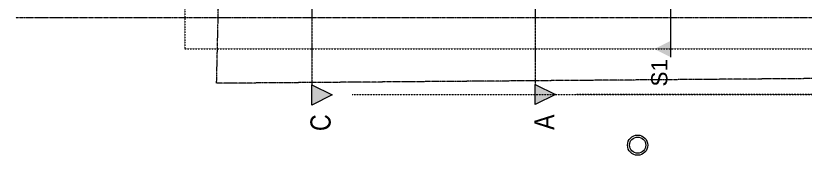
# Model space of a CAD drawing. Header units: centimetres. Extents: x -4990 to 114398, y -61489 to -12305.
# Drawn here: x 60358 to 62311, y -15618 to -15273 of the extents above; entities that cross this region are included whole.
import ezdxf

# ---------------------------------------------------------------- set-up
doc = ezdxf.new("R2010")
doc.units = ezdxf.units.CM
doc.header["$LTSCALE"] = 0.5
for name, pattern in [('Mixte 15', [0.93, 0.75, -0.065, 0.05, -0.065]), ('Mixte 8_2 tirets', [0.695, 0.4, -0.065, 0.05, -0.065, 0.05, -0.065]), ('Points 2', [0.1, 0, -0.1])]:
    doc.linetypes.add(name, pattern=pattern)
for name, color, linetype in [('1  Hachures', 7, 'CONTINUOUS'), ('6 COMPL 2D', 7, 'CONTINUOUS'), ('6 Traits de Coupes', 7, 'CONTINUOUS'), ('7 ABORDS', 7, 'CONTINUOUS'), ('8 Text 2 Détails', 7, 'CONTINUOUS')]:
    doc.layers.add(name, color=color, linetype=linetype)
doc.styles.add('STYLE_GENERE_2', font='')
doc.styles.add('STYLE_GENERE_3', font='')
doc.styles.get('STYLE_GENERE_2').set_extended_font_data('Univers LT 57 Condensed')
doc.styles.get('STYLE_GENERE_3').set_extended_font_data('Arial Occidental')

msp = doc.modelspace()

# ---------------------------------------------------------------- hatches: boundary and pattern name
at = {"layer": '1  Hachures', "linetype": 'Continuous', "lineweight": 0, "true_color": 0x009de0}
msp.add_hatch(color=142, dxfattribs=at).paths.add_polyline_path([(61977.399, -15374.949), (61937.402, -15354.926), (61977.399, -15334.903)], flags=0)
at = {"layer": '1  Hachures', "linetype": 'Continuous', "lineweight": 0, "true_color": 0x828282}
for points in [[(61090.548, -15493.794), (61090.548, -15443.794), (61140.548, -15468.794)], [(61643.317, -15492.83), (61643.317, -15442.83), (61693.317, -15467.83)]]:
    msp.add_hatch(color=8, dxfattribs=at).paths.add_polyline_path(points, flags=0)

# ---------------------------------------------------------------- linework, layer by layer
at = {"layer": '6 COMPL 2D', "color": 251, "linetype": 'Continuous', "lineweight": 0, "true_color": 0x515151}
for radius in [25, 20]:
    msp.add_circle((61896.399, -15593.113), radius, dxfattribs=at)
at = {"layer": '6 Traits de Coupes', "color": 142, "linetype": 'Points 2', "lineweight": 0, "true_color": 0x009de0}
for p, q in [((60776.759, -13612.632), (60776.759, -15354.878)), ((60776.759, -15354.878), (63504.265, -15354.878)), ((64082.109, -15468.794), (61190.548, -15468.794)), ((63699.476, -15467.83), (61743.317, -15467.83))]:
    msp.add_line(p, q, dxfattribs=at)
at = {"layer": '6 Traits de Coupes', "color": 142, "linetype": 'Mixte 15', "lineweight": 0, "true_color": 0x009de0}
for p, q in [((61090.548, -14250.562), (61090.548, -15443.794)), ((61643.317, -14249.369), (61643.317, -15442.83))]:
    msp.add_line(p, q, dxfattribs=at)
at = {"layer": '6 Traits de Coupes', "color": 8, "linetype": 'Continuous', "lineweight": 0, "true_color": 0x828282}
for p, q in [((61090.548, -15493.794), (61090.548, -15443.794)), ((61090.548, -15443.794), (61140.548, -15468.794)), ((61643.317, -15492.83), (61643.317, -15442.83)), ((61643.317, -15442.83), (61693.317, -15467.83)), ((61140.548, -15468.794), (61090.548, -15493.794)), ((61693.317, -15467.83), (61643.317, -15492.83))]:
    msp.add_line(p, q, dxfattribs=at)
at = {"layer": '7 ABORDS', "color": 30, "linetype": 'Mixte 8_2 tirets', "lineweight": 0, "true_color": 0xf5970a}
for p, q in [((60854.976, -15439.966), (60876.185, -14526.328)), ((63429.421, -15277.639), (60358.233, -15277.639)), ((63435.659, -15419.517), (60854.976, -15439.966))]:
    msp.add_line(p, q, dxfattribs=at)
at = {"layer": '8 Text 2 Détails', "color": 142, "linetype": 'Continuous', "lineweight": 0, "true_color": 0x009de0}
msp.add_line((61977.399, -14503.084), (61977.399, -15374.949), dxfattribs=at)

# ---------------------------------------------------------------- texts
at = {"layer": '6 Traits de Coupes', "color": 8, "linetype": 'Continuous', "lineweight": 0, "true_color": 0x828282, "char_height": 50, "attachment_point": 7, "rotation": 90, "style": 'STYLE_GENERE_2'}
for s, insert in [('{C}', (61137.69, -15558.166)), ('{A}', (61690.46, -15555.373))]:
    msp.add_mtext(s, dxfattribs=dict(at, insert=insert))
at = {"layer": '8 Text 2 Détails', "color": 142, "true_color": 0x009de0, "style": 'STYLE_GENERE_3'}
msp.add_text('S1', height=40, rotation=90, dxfattribs=at).set_placement((61969.97, -15448.031))

doc.saveas('drawing.dxf')
